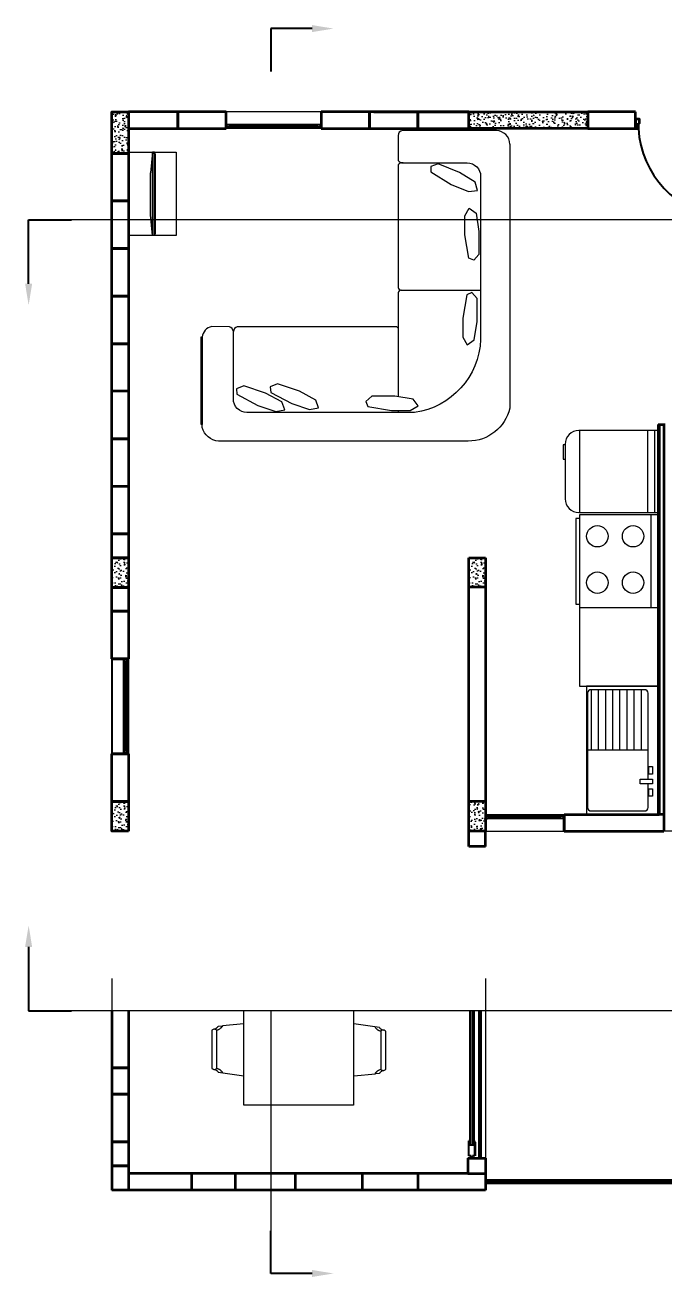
# Model space of a CAD drawing. Header units: inches. Extents: x 15 to 6535, y 214 to 4594.
# Drawn here: x 263.87 to 269.24, y 216.6 to 227.13 of the extents above; entities that cross this region are included whole.
import ezdxf
from ezdxf import colors
from ezdxf.entities.mleader import LeaderData, LeaderLine
from ezdxf.math import Vec2, Vec3

# ---------------------------------------------------------------- set-up
doc = ezdxf.new("R2010")
doc.units = ezdxf.units.IN
doc.header["$MEASUREMENT"] = 0
for name, color, linetype, lineweight in [('A-DOOR-FULL', 4, 'Continuous', 25), ('A-FLOR-FTPT', 6, 'Continuous', 70), ('A-FLOR-PATT', 8, 'Continuous', 18), ('A-FURN', 8, 'Continuous', 18), ('A-GLAZ-FULL', 4, 'Continuous', 18), ('A-WALL-FULL', 7, 'Continuous', 35), ('linee di sezione', 3, 'Continuous', 13)]:
    doc.layers.add(name, color=color, linetype=linetype, lineweight=lineweight)
for name, color, linetype in [('INFISSI_finissimi', 250, 'Continuous'), ('INFISSI_montanti', 30, 'Continuous'), ('INFISSI_vetro', 161, 'Continuous'), ('Layer1', 7, 'Continuous')]:
    doc.layers.add(name, color=color, linetype=linetype)
doc.styles.get("Standard").update_dxf_attribs({"font": 'Arial.ttf'})

msp = doc.modelspace()

# ---------------------------------------------------------------- hatches: boundary and pattern name
at = {"layer": 'A-FLOR-PATT'}
h = msp.add_hatch(dxfattribs=at)
h.set_pattern_fill('AR-CONC', color=256, scale=0.0005, angle=180, style=0)
h.set_pattern_definition([(230, (231.328964, 139.24836), (-0.091092334, 0.00796954), [0.009525, -0.104775]), (175, (231.32896, 139.24836), (0.01762141, -0.09552832), [0.00762, -0.08382]), (280.451, (231.32137, 139.24903), (-0.07347125, -0.08755834), [0.008095, -0.089045]), (226.1842, (231.32896, 139.22296), (-0.13553952, 0.02102116), [0.0142875, -0.1571625]), (276.6356, (231.31767, 139.22471), (-0.11870212, -0.12371278), [0.0121425, -0.1335675]), (171.184, (231.32896, 139.22296), (-0.1187023, -0.12371256), [0.01143, -0.12573]), (201, (231.316264, 139.22931), (-0.07580744, 0.05113276), [0.009525, -0.104775]), (146, (231.31626, 139.22931), (-0.03090101, -0.09209398), [0.00762, -0.08382]), (251.4514, (231.30995, 139.23357), (-0.106708245, -0.04096143), [0.008095, -0.089045]), (217.5, (231.328964, 139.248362), (-0.001544302, -0.04227752), [0, -0.082804, 0, -0.08509, 0, -0.0841375]), (187.5, (231.328964, 139.248362), (-0.033409831, -0.050090287), [0, -0.048514, 0, -0.080899, 0, -0.0320675]), (147.5, (231.357285, 139.248362), (-0.067795298, 0.002864372), [0, -0.03175, 0, -0.09906, 0, -0.131445]), (137.5, (231.369985, 139.24836), (-0.07406459, -0.012713246), [0, -0.041275, 0, -0.065786, 0, -0.093345])])
h.paths.add_polyline_path([(264.744, 226.399), (264.604, 226.399), (264.604, 226.049), (264.744, 226.049)])
h = msp.add_hatch(dxfattribs=at)
h.set_pattern_fill('AR-CONC', color=256, scale=0.0005, angle=180, style=0)
h.set_pattern_definition([(230, (249.338964, 139.24836), (-0.091092334, 0.00796954), [0.009525, -0.104775]), (175, (249.33896, 139.24836), (0.01762141, -0.09552832), [0.00762, -0.08382]), (280.451, (249.33137, 139.24903), (-0.07347125, -0.08755834), [0.008095, -0.089045]), (226.1842, (249.33896, 139.22296), (-0.13553952, 0.02102116), [0.0142875, -0.1571625]), (276.6356, (249.32767, 139.22471), (-0.11870212, -0.12371278), [0.0121425, -0.1335675]), (171.184, (249.33896, 139.22296), (-0.1187023, -0.12371256), [0.01143, -0.12573]), (201, (249.326264, 139.22931), (-0.07580744, 0.05113276), [0.009525, -0.104775]), (146, (249.32626, 139.22931), (-0.03090101, -0.09209398), [0.00762, -0.08382]), (251.4514, (249.31995, 139.23357), (-0.106708245, -0.04096143), [0.008095, -0.089045]), (217.5, (249.338964, 139.248362), (-0.001544302, -0.04227752), [0, -0.082804, 0, -0.08509, 0, -0.0841375]), (187.5, (249.338964, 139.248362), (-0.033409831, -0.050090287), [0, -0.048514, 0, -0.080899, 0, -0.0320675]), (147.5, (249.367285, 139.248362), (-0.067795298, 0.002864372), [0, -0.03175, 0, -0.09906, 0, -0.131445]), (137.5, (249.379985, 139.24836), (-0.07406459, -0.012713246), [0, -0.041275, 0, -0.065786, 0, -0.093345])])
h.paths.add_polyline_path([(268.604, 226.259), (268.604, 226.399), (267.604, 226.399), (267.604, 226.259)])
for points in [[(265.58, 226.296), (265.58, 226.293), (265.566, 226.293), (265.566, 226.272), (265.58, 226.272), (265.58, 226.269), (265.564, 226.269), (265.564, 226.296)], [(266.347, 226.296), (266.347, 226.293), (266.361, 226.293), (266.361, 226.272), (266.347, 226.272), (266.347, 226.269), (266.364, 226.269), (266.364, 226.296)], [(264.733, 221.783), (264.73, 221.783), (264.73, 221.797), (264.709, 221.797), (264.709, 221.783), (264.706, 221.783), (264.706, 221.799), (264.733, 221.799)], [(264.733, 221.016), (264.73, 221.016), (264.73, 221.002), (264.709, 221.002), (264.709, 221.016), (264.706, 221.016), (264.706, 220.999), (264.733, 220.999)], [(267.746, 220.477), (267.76, 220.477), (267.76, 220.479), (267.744, 220.479), (267.744, 220.453), (267.746, 220.453)], [(268.401, 220.477), (268.387, 220.477), (268.387, 220.479), (268.404, 220.479), (268.404, 220.453), (268.401, 220.453)]]:
    msp.add_hatch(color=256, dxfattribs=at).paths.add_polyline_path(points)
h = msp.add_hatch(dxfattribs=at)
h.set_pattern_fill('AR-CONC', color=256, scale=0.0005, angle=180, style=0)
h.set_pattern_definition([(230, (246.33307, 139.24836), (-0.091092334, 0.00796954), [0.009525, -0.104775]), (175, (246.33307, 139.24836), (0.01762141, -0.09552832), [0.00762, -0.08382]), (280.451, (246.32548, 139.24903), (-0.07347125, -0.08755834), [0.008095, -0.089045]), (226.1842, (246.33307, 139.22296), (-0.13553952, 0.02102116), [0.0142875, -0.1571625]), (276.6356, (246.32177, 139.22471), (-0.11870212, -0.12371278), [0.0121425, -0.1335675]), (171.184, (246.33307, 139.22296), (-0.1187023, -0.12371256), [0.01143, -0.12573]), (201, (246.32037, 139.22931), (-0.07580744, 0.05113276), [0.009525, -0.104775]), (146, (246.32037, 139.22931), (-0.03090101, -0.09209398), [0.00762, -0.08382]), (251.4514, (246.31405, 139.23357), (-0.106708245, -0.04096143), [0.008095, -0.089045]), (217.5, (246.33307, 139.248362), (-0.001544302, -0.04227752), [0, -0.082804, 0, -0.08509, 0, -0.0841375]), (187.5, (246.33307, 139.248362), (-0.033409831, -0.050090287), [0, -0.048514, 0, -0.080899, 0, -0.0320675]), (147.5, (246.36139, 139.248362), (-0.067795298, 0.002864372), [0, -0.03175, 0, -0.09906, 0, -0.131445]), (137.5, (246.37409, 139.24836), (-0.07406459, -0.012713246), [0, -0.041275, 0, -0.065786, 0, -0.093345])])
h.paths.add_polyline_path([(264.603, 222.399), (264.743, 222.399), (264.743, 222.649), (264.603, 222.649)])
h = msp.add_hatch(dxfattribs=at)
h.set_pattern_fill('AR-CONC', color=256, scale=0.0005, angle=180, style=0)
h.set_pattern_definition([(230, (249.333964, 139.24836), (-0.091092334, 0.00796954), [0.009525, -0.104775]), (175, (249.33396, 139.24836), (0.01762141, -0.09552832), [0.00762, -0.08382]), (280.451, (249.32637, 139.24903), (-0.07347125, -0.08755834), [0.008095, -0.089045]), (226.1842, (249.33396, 139.22296), (-0.13553952, 0.02102116), [0.0142875, -0.1571625]), (276.6356, (249.32267, 139.22471), (-0.11870212, -0.12371278), [0.0121425, -0.1335675]), (171.184, (249.33396, 139.22296), (-0.1187023, -0.12371256), [0.01143, -0.12573]), (201, (249.321264, 139.22931), (-0.07580744, 0.05113276), [0.009525, -0.104775]), (146, (249.32126, 139.22931), (-0.03090101, -0.09209398), [0.00762, -0.08382]), (251.4514, (249.31495, 139.23357), (-0.106708245, -0.04096143), [0.008095, -0.089045]), (217.5, (249.333964, 139.248362), (-0.001544302, -0.04227752), [0, -0.082804, 0, -0.08509, 0, -0.0841375]), (187.5, (249.333964, 139.248362), (-0.033409831, -0.050090287), [0, -0.048514, 0, -0.080899, 0, -0.0320675]), (147.5, (249.362285, 139.248362), (-0.067795298, 0.002864372), [0, -0.03175, 0, -0.09906, 0, -0.131445]), (137.5, (249.374985, 139.24836), (-0.07406459, -0.012713246), [0, -0.041275, 0, -0.065786, 0, -0.093345])])
h.paths.add_polyline_path([(267.604, 222.399), (267.744, 222.399), (267.744, 222.649), (267.604, 222.649)])
h = msp.add_hatch(dxfattribs=at)
h.set_pattern_fill('AR-CONC', color=256, scale=0.0005, angle=180, style=0)
h.set_pattern_definition([(230, (246.333964, 137.19836), (-0.091092334, 0.00796954), [0.009525, -0.104775]), (175, (246.33396, 137.19836), (0.01762141, -0.09552832), [0.00762, -0.08382]), (280.451, (246.32637, 137.19903), (-0.07347125, -0.08755834), [0.008095, -0.089045]), (226.1842, (246.33396, 137.17296), (-0.13553952, 0.02102116), [0.0142875, -0.1571625]), (276.6356, (246.32267, 137.17471), (-0.11870212, -0.12371278), [0.0121425, -0.1335675]), (171.184, (246.33396, 137.17296), (-0.1187023, -0.12371256), [0.01143, -0.12573]), (201, (246.321264, 137.17931), (-0.07580744, 0.05113276), [0.009525, -0.104775]), (146, (246.32126, 137.17931), (-0.03090101, -0.09209398), [0.00762, -0.08382]), (251.4514, (246.31495, 137.18357), (-0.106708245, -0.04096143), [0.008095, -0.089045]), (217.5, (246.333964, 137.198362), (-0.001544302, -0.04227752), [0, -0.082804, 0, -0.08509, 0, -0.0841375]), (187.5, (246.333964, 137.198362), (-0.033409831, -0.050090287), [0, -0.048514, 0, -0.080899, 0, -0.0320675]), (147.5, (246.362285, 137.198362), (-0.067795298, 0.002864372), [0, -0.03175, 0, -0.09906, 0, -0.131445]), (137.5, (246.374985, 137.19836), (-0.07406459, -0.012713246), [0, -0.041275, 0, -0.065786, 0, -0.093345])])
h.paths.add_polyline_path([(264.604, 220.349), (264.744, 220.349), (264.744, 220.599), (264.604, 220.599)])
h = msp.add_hatch(dxfattribs=at)
h.set_pattern_fill('AR-CONC', color=256, scale=0.0005, angle=180, style=0)
h.set_pattern_definition([(230, (249.333964, 139.24836), (-0.091092334, 0.00796954), [0.009525, -0.104775]), (175, (249.33396, 139.24836), (0.01762141, -0.09552832), [0.00762, -0.08382]), (280.451, (249.32637, 139.24903), (-0.07347125, -0.08755834), [0.008095, -0.089045]), (226.1842, (249.33396, 139.22296), (-0.13553952, 0.02102116), [0.0142875, -0.1571625]), (276.6356, (249.32267, 139.22471), (-0.11870212, -0.12371278), [0.0121425, -0.1335675]), (171.184, (249.33396, 139.22296), (-0.1187023, -0.12371256), [0.01143, -0.12573]), (201, (249.321264, 139.22931), (-0.07580744, 0.05113276), [0.009525, -0.104775]), (146, (249.32126, 139.22931), (-0.03090101, -0.09209398), [0.00762, -0.08382]), (251.4514, (249.31495, 139.23357), (-0.10670825, -0.04096143), [0.008095, -0.089045]), (217.5, (249.333964, 139.248362), (-0.001544302, -0.04227752), [0, -0.082804, 0, -0.08509, 0, -0.0841375]), (187.5, (249.333964, 139.248362), (-0.033409831, -0.050090287), [0, -0.048514, 0, -0.080899, 0, -0.0320675]), (147.5, (249.362285, 139.248362), (-0.067795298, 0.002864372), [0, -0.03175, 0, -0.09906, 0, -0.131445]), (137.5, (249.374985, 139.24836), (-0.07406459, -0.012713246), [0, -0.041275, 0, -0.065786, 0, -0.093345])])
h.paths.add_polyline_path([(267.604, 220.349), (267.744, 220.349), (267.744, 220.599), (267.604, 220.599)])

# ---------------------------------------------------------------- linework, layer by layer
for p, q in [((267.604, 217.732), (267.604, 217.744)), ((267.611, 217.744), (267.604, 217.744)), ((267.611, 217.712), (267.611, 217.744)), ((267.646, 217.712), (267.646, 217.744)), ((267.646, 217.744), (267.654, 217.744)), ((267.654, 217.732), (267.654, 217.744)), ((267.622, 217.618), (267.604, 217.618)), ((267.635, 217.618), (267.635, 217.598)), ((267.654, 217.618), (267.635, 217.618))]:
    msp.add_line(p, q)
at = {"layer": 'A-DOOR-FULL'}
msp.add_arc((269.826, 226.302), 0.798, 183.0933, 263.3637, dxfattribs=at)
at = {"layer": 'A-FLOR-FTPT'}
msp.add_line((273.674, 217.399), (267.744, 217.399), dxfattribs=at)
at = {"layer": 'A-FURN'}
for p, q in [((266.364, 226.399), (265.564, 226.399)), ((266.364, 226.259), (265.564, 226.259)), ((267.009, 226.199), (267.009, 225.989)), ((267.835, 226.241), (267.046, 226.241)), ((264.944, 226.059), (264.929, 225.886)), ((264.963, 226.059), (264.944, 226.059)), ((264.944, 225.359), (264.944, 226.059)), ((264.958, 225.359), (264.958, 226.059)), ((264.969, 226.02), (264.958, 226.02)), ((264.969, 225.398), (264.969, 226.02)), ((267.041, 225.97), (267.59, 225.97)), ((264.929, 225.532), (264.929, 225.886)), ((264.944, 225.359), (264.929, 225.532)), ((264.963, 225.359), (264.944, 225.359)), ((264.969, 225.398), (264.958, 225.398)), ((267.01, 223.888), (267.01, 223.87)), ((269.193, 223.029), (269.193, 223.719)), ((269.194, 223.009), (269.194, 222.229)), ((269.194, 221.569), (269.194, 222.229)), ((269.194, 221.569), (269.194, 220.489)), ((267.744, 220.489), (268.404, 220.489)), ((267.744, 220.349), (268.404, 220.349)), ((265.497, 218.709), (265.532, 218.712)), ((265.497, 218.709), (265.497, 218.709)), ((265.713, 218.728), (265.532, 218.712)), ((266.853, 218.698), (266.636, 218.728)), ((266.853, 218.698), (266.853, 218.698)), ((265.443, 218.674), (265.443, 218.354)), ((265.467, 218.685), (265.461, 218.684)), ((265.468, 218.684), (265.461, 218.684)), ((265.475, 218.682), (265.468, 218.684)), ((265.487, 218.674), (265.481, 218.679)), ((265.487, 218.354), (265.487, 218.674)), ((266.868, 218.671), (266.863, 218.666)), ((266.863, 218.666), (266.863, 218.346)), ((266.874, 218.674), (266.868, 218.671)), ((266.881, 218.676), (266.874, 218.674)), ((266.907, 218.346), (266.907, 218.666)), ((265.468, 218.344), (265.475, 218.346)), ((265.475, 218.346), (265.481, 218.349)), ((265.481, 218.349), (265.487, 218.354)), ((265.497, 218.322), (265.497, 218.322)), ((265.497, 218.322), (265.713, 218.292)), ((266.636, 218.292), (266.818, 218.308)), ((266.853, 218.311), (266.818, 218.308)), ((266.853, 218.311), (266.853, 218.311)), ((266.863, 218.346), (266.868, 218.341)), ((266.874, 218.338), (266.881, 218.336)), ((266.881, 218.336), (266.888, 218.336)), ((266.883, 218.335), (266.888, 218.336))]:
    msp.add_line(p, q, dxfattribs=at)
at = {"layer": 'A-FURN', "ltscale": 0.04}
msp.add_line((267.754, 226.399), (267.804, 226.399), dxfattribs=at)
at = {"layer": 'A-FURN', "ltscale": 1.5}
msp.add_line((269.744, 220.349), (269.244, 220.349), dxfattribs=at)
at = {"layer": 'A-FURN'}
for points in [[(267.825, 226.259), (267.825, 226.241), (267.095, 226.241), (267.095, 226.259)], [(265.144, 226.059), (265.144, 225.359), (264.744, 225.359), (264.744, 226.059)], [(265.363, 224.506), (265.363, 223.77), (265.353, 223.77), (265.353, 224.506)], [(269.117, 220.892), (269.148, 220.892), (269.148, 220.829), (269.117, 220.829)], [(269.044, 220.787), (269.148, 220.787), (269.148, 220.746), (269.044, 220.746)], [(269.117, 220.704), (269.148, 220.704), (269.148, 220.642), (269.117, 220.642)]]:
    msp.add_lwpolyline(points, close=True, dxfattribs=at)
for points in [[(267.948, 226.127), (267.948, 223.906, -0.34476), (267.599, 223.629), (265.5, 223.629, -0.319234), (265.363, 223.744), (265.363, 224.506)], [(267.59, 225.97, -0.414214), (267.703, 225.857), (267.703, 224.485, -0.362673), (267.148, 223.87), (265.738, 223.87, -0.414214), (265.625, 223.984), (265.625, 224.55, 0.300115), (265.591, 224.591), (265.443, 224.594, 0.329904), (265.363, 224.503)], [(267.009, 225.952), (267.009, 224.921, 0.343088), (267.035, 224.899), (267.703, 224.899)], [(267.035, 224.899, 0.342193), (267.009, 224.877), (267.01, 224.002)], [(267.009, 224.58, 0.140108), (266.999, 224.591), (265.658, 224.591, 0.300115), (265.625, 224.55)], [(268.534, 223.719), (268.528, 223.719, 0.414214), (268.414, 223.605), (268.414, 223.143, 0.414214), (268.528, 223.029), (268.534, 223.029)], [(269.111, 220.787), (269.111, 221.509, 0.414214), (269.081, 221.539), (268.631, 221.539, 0.414214), (268.601, 221.509), (268.601, 220.549, 0.414214), (268.631, 220.519), (269.081, 220.519, 0.414214), (269.111, 220.549), (269.111, 220.746)]]:
    msp.add_lwpolyline(points, format="xyb", dxfattribs=at)
for points in [[(267.454, 225.789), (267.601, 225.728), (267.676, 225.738), (267.657, 225.806), (267.525, 225.889), (267.346, 225.962), (267.283, 225.94), (267.284, 225.894), (267.454, 225.789)], [(267.57, 225.365), (267.57, 225.524), (267.607, 225.59), (267.664, 225.547), (267.689, 225.393), (267.689, 225.199), (267.645, 225.15), (267.603, 225.168), (267.57, 225.365)], [(267.554, 224.663), (267.554, 224.504), (267.591, 224.438), (267.648, 224.481), (267.674, 224.635), (267.674, 224.828), (267.629, 224.878), (267.587, 224.859), (267.554, 224.663)], [(265.831, 223.929), (265.981, 223.878), (266.056, 223.892), (266.033, 223.959), (265.896, 224.033), (265.713, 224.095), (265.651, 224.069), (265.655, 224.023), (265.831, 223.929)], [(266.115, 223.945), (266.265, 223.894), (266.34, 223.908), (266.317, 223.975), (266.18, 224.049), (265.997, 224.111), (265.935, 224.085), (265.939, 224.039), (266.115, 223.945)], [(266.953, 223.888), (267.112, 223.888), (267.178, 223.925), (267.135, 223.981), (266.981, 224.007), (266.788, 224.007), (266.738, 223.963), (266.756, 223.92), (266.953, 223.888)], [(269.194, 223.719), (268.534, 223.719), (268.534, 223.029), (269.194, 223.029)], [(269.104, 223.719), (269.104, 223.029)], [(269.164, 223.719), (269.164, 223.029)], [(268.414, 223.599), (268.396, 223.599), (268.396, 223.479), (268.414, 223.479)], [(269.194, 223.009), (268.534, 223.009), (268.534, 222.229), (269.194, 222.229)], [(269.134, 223.009), (269.134, 222.229)], [(268.534, 222.979), (268.504, 222.979), (268.504, 222.259), (268.534, 222.259)], [(268.534, 222.229), (268.534, 221.569), (269.194, 221.569)], [(269.194, 221.569), (268.594, 221.569), (268.594, 220.489), (269.194, 220.489)], [(268.631, 221.539), (268.631, 221.029)], [(268.691, 221.539), (268.691, 221.029)], [(268.751, 221.539), (268.751, 221.029)], [(268.811, 221.539), (268.811, 221.029)], [(268.871, 221.539), (268.871, 221.029)], [(268.931, 221.539), (268.931, 221.029)], [(268.991, 221.539), (268.991, 221.029)], [(269.051, 221.539), (269.051, 221.029)], [(269.111, 221.029), (268.601, 221.029)], [(266.634, 218.839), (266.634, 218.044), (265.713, 218.044), (265.713, 218.839)], [(265.461, 218.684), (265.455, 218.682), (265.448, 218.679), (265.443, 218.674)], [(265.481, 218.679), (265.475, 218.682)], [(266.872, 218.681), (266.881, 218.678), (266.888, 218.676)], [(266.907, 218.666), (266.901, 218.671), (266.895, 218.674), (266.888, 218.676), (266.881, 218.676)], [(265.443, 218.354), (265.448, 218.349), (265.455, 218.346), (265.461, 218.344), (265.468, 218.344)], [(265.478, 218.339), (265.468, 218.342), (265.461, 218.344)], [(266.868, 218.341), (266.874, 218.338)], [(266.888, 218.336), (266.895, 218.338), (266.901, 218.341), (266.907, 218.346)]]:
    msp.add_lwpolyline(points, dxfattribs=at)
for centre in [(268.684, 222.829), (268.984, 222.829), (268.684, 222.439), (268.984, 222.439)]:
    msp.add_circle(centre, 0.09, dxfattribs=at)
for centre, radius, start, end in [((267.051, 226.199), 0.0425, 97.0799, 180), ((267.833, 226.126), 0.115, 0.4258, 88.9721), ((264.898, 226.03), 0.072, 352.1878, 24.0655), ((267.046, 226.016), 0.0457, 215.9615, 276.0393), ((267.046, 225.925), 0.0457, 83.9607, 144.0385), ((264.898, 225.389), 0.072, 335.9345, 7.8122)]:
    msp.add_arc(centre, radius, start, end, dxfattribs=at)
for points in [[(265.467, 218.685), (265.477, 218.689), (265.478, 218.69), (265.48, 218.691)], [(265.487, 218.697), (265.489, 218.698), (265.49, 218.699), (265.491, 218.7)], [(265.491, 218.7), (265.492, 218.701), (265.493, 218.702), (265.494, 218.703)], [(265.494, 218.703), (265.495, 218.704), (265.495, 218.705), (265.496, 218.706)], [(265.496, 218.706), (265.496, 218.707), (265.497, 218.708), (265.497, 218.709)], [(265.53, 218.706), (265.53, 218.705), (265.529, 218.704), (265.528, 218.703)], [(265.532, 218.709), (265.531, 218.708), (265.531, 218.707), (265.53, 218.706)], [(265.532, 218.712), (265.532, 218.711), (265.532, 218.71), (265.532, 218.709)], [(266.818, 218.7), (266.817, 218.701), (266.817, 218.702), (266.818, 218.703)], [(266.819, 218.696), (266.818, 218.698), (266.818, 218.699), (266.818, 218.7)], [(266.821, 218.693), (266.82, 218.694), (266.819, 218.695), (266.819, 218.696)], [(266.824, 218.69), (266.823, 218.691), (266.822, 218.692), (266.821, 218.693)], [(266.853, 218.698), (266.853, 218.697), (266.853, 218.696), (266.854, 218.695)], [(266.854, 218.695), (266.854, 218.694), (266.855, 218.693), (266.856, 218.692)], [(265.496, 218.677), (265.493, 218.676), (265.49, 218.675), (265.487, 218.674)], [(265.503, 218.68), (265.501, 218.679), (265.498, 218.678), (265.496, 218.677)], [(265.512, 218.687), (265.51, 218.684), (265.508, 218.682), (265.503, 218.68)], [(265.516, 218.69), (265.515, 218.689), (265.514, 218.688), (265.512, 218.687)], [(266.827, 218.687), (266.826, 218.688), (266.825, 218.689), (266.824, 218.69)], [(266.837, 218.678), (266.836, 218.679), (266.835, 218.68), (266.834, 218.681)], [(266.841, 218.675), (266.84, 218.676), (266.838, 218.677), (266.837, 218.678)], [(266.863, 218.666), (266.86, 218.667), (266.857, 218.668), (266.854, 218.669)], [(266.87, 218.682), (266.871, 218.681), (266.872, 218.681), (266.872, 218.681)], [(265.48, 218.338), (265.479, 218.339), (265.478, 218.339), (265.478, 218.339)], [(265.487, 218.354), (265.49, 218.353), (265.493, 218.352), (265.496, 218.351)], [(265.496, 218.325), (265.495, 218.326), (265.495, 218.327), (265.494, 218.328)], [(265.497, 218.322), (265.497, 218.323), (265.496, 218.324), (265.496, 218.325)], [(265.508, 218.345), (265.51, 218.344), (265.511, 218.343), (265.513, 218.342)], [(265.513, 218.342), (265.514, 218.341), (265.515, 218.34), (265.516, 218.339)], [(265.522, 218.333), (265.524, 218.331), (265.525, 218.33), (265.526, 218.329)], [(265.526, 218.329), (265.527, 218.328), (265.528, 218.327), (265.528, 218.326)], [(265.528, 218.326), (265.529, 218.325), (265.53, 218.324), (265.531, 218.323)], [(265.531, 218.323), (265.531, 218.322), (265.532, 218.321), (265.532, 218.32)], [(265.532, 218.32), (265.532, 218.319), (265.532, 218.318), (265.532, 218.317)], [(266.818, 218.311), (266.818, 218.312), (266.819, 218.313), (266.819, 218.314)], [(266.818, 218.308), (266.818, 218.309), (266.818, 218.31), (266.818, 218.311)], [(266.819, 218.314), (266.82, 218.315), (266.821, 218.316), (266.822, 218.317)], [(266.834, 218.33), (266.835, 218.331), (266.836, 218.332), (266.837, 218.333)], [(266.837, 218.333), (266.84, 218.335), (266.842, 218.338), (266.847, 218.34)], [(266.847, 218.34), (266.849, 218.341), (266.852, 218.342), (266.854, 218.343)], [(266.854, 218.314), (266.853, 218.313), (266.853, 218.312), (266.853, 218.311)], [(266.854, 218.343), (266.857, 218.344), (266.86, 218.345), (266.863, 218.346)], [(266.856, 218.317), (266.855, 218.316), (266.855, 218.315), (266.854, 218.314)], [(266.859, 218.32), (266.858, 218.319), (266.857, 218.318), (266.856, 218.317)], [(266.862, 218.323), (266.861, 218.322), (266.86, 218.321), (266.859, 218.32)], [(266.883, 218.335), (266.873, 218.33), (266.871, 218.329), (266.87, 218.328)]]:
    msp.add_open_spline(points, degree=3, dxfattribs=at)
for points, knots in [([(265.48, 218.691), (265.481, 218.692), (265.484, 218.694), (265.486, 218.696), (265.487, 218.697)], [-0.4999999, -0.4999999, -0.4999999, -0.4999999, -0.4166667, -0.3333333, -0.3333333, -0.3333333, -0.3333333]), ([(265.528, 218.703), (265.527, 218.702), (265.525, 218.699), (265.522, 218.696), (265.519, 218.693), (265.517, 218.691), (265.516, 218.69)], [-0.75, -0.75, -0.75, -0.75, -0.6666667, -0.5833333, -0.5, -0.4166668, -0.4166668, -0.4166668, -0.4166668]), ([(266.856, 218.692), (266.858, 218.691), (266.861, 218.688), (266.866, 218.684), (266.869, 218.683), (266.87, 218.682)], [-0.8333326, -0.8333326, -0.8333326, -0.8333326, -0.6666667, -0.5833333, -0.5000001, -0.5000001, -0.5000001, -0.5000001]), ([(266.834, 218.681), (266.833, 218.682), (266.831, 218.684), (266.828, 218.686), (266.827, 218.687)], [0.416667, 0.416667, 0.416667, 0.416667, 0.5, 0.5833333, 0.5833333, 0.5833333, 0.5833333]), ([(266.854, 218.669), (266.851, 218.67), (266.846, 218.672), (266.843, 218.674), (266.841, 218.675)], [0.0833336, 0.0833336, 0.0833336, 0.0833336, 0.1666667, 0.2499995, 0.2499995, 0.2499995, 0.2499995]), ([(265.494, 218.328), (265.492, 218.329), (265.489, 218.332), (265.484, 218.335), (265.481, 218.337), (265.48, 218.338)], [-0.8333326, -0.8333326, -0.8333326, -0.8333326, -0.6666667, -0.5833333, -0.5000001, -0.5000001, -0.5000001, -0.5000001]), ([(265.496, 218.351), (265.499, 218.35), (265.503, 218.348), (265.507, 218.346), (265.508, 218.345)], [0.0833336, 0.0833336, 0.0833336, 0.0833336, 0.1666667, 0.2499995, 0.2499995, 0.2499995, 0.2499995]), ([(265.516, 218.339), (265.517, 218.338), (265.519, 218.336), (265.521, 218.334), (265.522, 218.333)], [0.416667, 0.416667, 0.416667, 0.416667, 0.5, 0.5833333, 0.5833333, 0.5833333, 0.5833333]), ([(266.822, 218.317), (266.822, 218.318), (266.824, 218.32), (266.826, 218.323), (266.828, 218.324)], [-0.75, -0.75, -0.75, -0.75, -0.6666667, -0.5833334, -0.5833334, -0.5833334, -0.5833334]), ([(266.828, 218.324), (266.829, 218.325), (266.831, 218.327), (266.833, 218.329), (266.834, 218.33)], [-0.5833333, -0.5833333, -0.5833333, -0.5833333, -0.5, -0.4166668, -0.4166668, -0.4166668, -0.4166668]), ([(266.87, 218.328), (266.869, 218.327), (266.866, 218.325), (266.863, 218.324), (266.862, 218.323)], [-0.4999999, -0.4999999, -0.4999999, -0.4999999, -0.4166667, -0.3333333, -0.3333333, -0.3333333, -0.3333333])]:
    msp.add_open_spline(points, degree=3, knots=knots, dxfattribs=at)
at = {"layer": 'A-GLAZ-FULL'}
for p, q in [((265.564, 226.296), (266.364, 226.296)), ((265.566, 226.293), (265.566, 226.272)), ((265.58, 226.293), (265.566, 226.293)), ((265.57, 226.289), (265.599, 226.289)), ((265.57, 226.289), (265.57, 226.276)), ((265.57, 226.276), (265.599, 226.276)), ((265.58, 226.296), (265.58, 226.293)), ((265.589, 226.285), (266.332, 226.285)), ((265.589, 226.285), (265.589, 226.28)), ((265.589, 226.28), (266.332, 226.28)), ((265.599, 226.289), (265.599, 226.285)), ((265.599, 226.28), (265.599, 226.276)), ((266.351, 226.289), (266.322, 226.289)), ((266.322, 226.289), (266.322, 226.285)), ((266.322, 226.28), (266.322, 226.276)), ((266.351, 226.276), (266.322, 226.276)), ((266.332, 226.28), (266.332, 226.285)), ((266.351, 226.289), (266.351, 226.276)), ((265.564, 226.269), (266.364, 226.269)), ((265.58, 226.269), (265.564, 226.269)), ((265.58, 226.272), (265.58, 226.269)), ((266.364, 226.269), (265.58, 226.269)), ((264.706, 221.799), (264.706, 220.999)), ((264.706, 220.999), (264.706, 221.783)), ((264.709, 221.783), (264.706, 221.783)), ((264.713, 221.793), (264.713, 221.763)), ((264.717, 221.763), (264.713, 221.763)), ((264.717, 221.773), (264.717, 221.031)), ((264.722, 221.773), (264.717, 221.773)), ((264.722, 221.773), (264.722, 221.031)), ((264.726, 221.763), (264.722, 221.763)), ((264.726, 221.793), (264.726, 221.763)), ((264.73, 221.783), (264.73, 221.797)), ((264.733, 221.783), (264.73, 221.783)), ((264.733, 221.799), (264.733, 220.999)), ((264.713, 221.012), (264.713, 221.041)), ((264.717, 221.041), (264.713, 221.041)), ((264.726, 221.012), (264.713, 221.012)), ((264.717, 221.031), (264.722, 221.031)), ((264.726, 221.041), (264.722, 221.041)), ((264.726, 221.012), (264.726, 221.041)), ((267.744, 220.479), (267.76, 220.479)), ((267.744, 220.473), (268.364, 220.473)), ((267.744, 220.453), (267.76, 220.453)), ((267.76, 220.477), (267.746, 220.477)), ((267.746, 220.453), (267.746, 220.477)), ((267.746, 220.477), (267.746, 220.453)), ((267.76, 220.477), (267.746, 220.477)), ((267.754, 220.473), (267.779, 220.473)), ((267.754, 220.473), (267.754, 220.459)), ((267.754, 220.459), (267.779, 220.459)), ((267.76, 220.477), (267.76, 220.479)), ((267.76, 220.479), (267.76, 220.477)), ((267.76, 220.479), (268.387, 220.479)), ((268.387, 220.453), (267.76, 220.453)), ((267.769, 220.469), (268.374, 220.469)), ((267.769, 220.469), (267.769, 220.464)), ((267.769, 220.464), (268.374, 220.464)), ((267.779, 220.473), (267.779, 220.469)), ((267.779, 220.464), (267.779, 220.459)), ((268.393, 220.473), (268.364, 220.473)), ((268.364, 220.473), (268.364, 220.469)), ((268.364, 220.464), (268.364, 220.459)), ((268.393, 220.459), (268.364, 220.459)), ((268.374, 220.464), (268.374, 220.469)), ((268.387, 220.477), (268.387, 220.479)), ((268.404, 220.479), (268.387, 220.479)), ((268.387, 220.477), (268.401, 220.477)), ((268.404, 220.453), (268.387, 220.453)), ((268.393, 220.473), (268.393, 220.459)), ((268.401, 220.453), (268.401, 220.477))]:
    msp.add_line(p, q, dxfattribs=at)
at = {"layer": 'A-WALL-FULL'}
for p, q in [((265.159, 226.399), (264.744, 226.399)), ((265.159, 226.259), (265.159, 226.399)), ((265.564, 226.399), (265.159, 226.399)), ((265.159, 226.399), (265.159, 226.259)), ((265.564, 226.259), (265.564, 226.399)), ((266.769, 226.399), (266.364, 226.399)), ((266.364, 226.399), (266.364, 226.259)), ((266.769, 226.259), (266.769, 226.399)), ((267.174, 226.399), (266.769, 226.399)), ((266.769, 226.399), (266.769, 226.259)), ((267.174, 226.259), (267.174, 226.399)), ((267.604, 226.399), (267.174, 226.399)), ((267.174, 226.399), (267.174, 226.259)), ((264.744, 226.259), (265.159, 226.259)), ((265.159, 226.259), (265.564, 226.259)), ((266.364, 226.259), (267.825, 226.259)), ((267.174, 226.259), (267.604, 226.259)), ((264.604, 225.649), (264.604, 226.049)), ((264.604, 226.049), (264.744, 226.049)), ((264.744, 226.049), (264.744, 225.649)), ((264.604, 225.249), (264.604, 225.649)), ((264.604, 225.649), (264.744, 225.649)), ((264.744, 225.649), (264.604, 225.649)), ((264.744, 225.649), (264.744, 225.249)), ((264.604, 224.849), (264.604, 225.249)), ((264.604, 225.249), (264.744, 225.249)), ((264.744, 225.249), (264.604, 225.249)), ((264.744, 225.249), (264.744, 224.849)), ((264.604, 224.449), (264.604, 224.849)), ((264.604, 224.849), (264.744, 224.849)), ((264.744, 224.849), (264.604, 224.849)), ((264.744, 224.849), (264.744, 224.449)), ((264.604, 224.049), (264.604, 224.449)), ((264.604, 224.449), (264.744, 224.449)), ((264.744, 224.449), (264.604, 224.449)), ((264.744, 224.449), (264.744, 224.049)), ((264.604, 223.649), (264.604, 224.049)), ((264.604, 223.649), (264.604, 224.049)), ((264.744, 224.049), (264.604, 224.049)), ((264.744, 224.049), (264.744, 223.649)), ((264.744, 224.049), (264.744, 223.649)), ((269.194, 223.769), (269.254, 223.769)), ((269.194, 223.769), (269.194, 220.489)), ((269.204, 223.769), (269.204, 220.489)), ((269.244, 223.769), (269.244, 220.349)), ((264.744, 223.649), (264.604, 223.649)), ((264.604, 223.649), (264.744, 223.649)), ((264.604, 223.249), (264.604, 223.649)), ((264.744, 223.649), (264.604, 223.649)), ((264.604, 223.649), (264.744, 223.649)), ((264.604, 223.249), (264.604, 223.649)), ((264.744, 223.649), (264.744, 223.249)), ((264.744, 223.649), (264.744, 223.249)), ((264.604, 222.849), (264.604, 223.249)), ((264.744, 223.249), (264.604, 223.249)), ((264.744, 223.249), (264.744, 222.849)), ((264.604, 222.649), (264.604, 222.849)), ((264.604, 222.849), (264.744, 222.849)), ((264.744, 222.849), (264.604, 222.849)), ((264.744, 222.849), (264.744, 222.649)), ((264.744, 222.649), (264.604, 222.649)), ((267.604, 220.599), (267.604, 222.649)), ((267.604, 222.649), (267.744, 222.649)), ((267.744, 222.649), (267.744, 220.599)), ((264.603, 222.399), (264.743, 222.399)), ((264.603, 222.199), (264.603, 222.399)), ((264.743, 222.399), (264.743, 222.199)), ((267.744, 222.401), (267.604, 222.401)), ((264.603, 222.199), (264.743, 222.199)), ((264.603, 221.799), (264.603, 222.199)), ((264.743, 222.199), (264.603, 222.199)), ((264.603, 222.199), (264.743, 222.199)), ((264.603, 221.799), (264.603, 222.199)), ((264.743, 222.199), (264.743, 221.799)), ((264.743, 222.199), (264.743, 221.799)), ((264.603, 221.799), (264.743, 221.799)), ((264.743, 221.799), (264.603, 221.799)), ((264.743, 221.799), (264.603, 221.799)), ((264.603, 221.799), (264.743, 221.799)), ((264.743, 221.799), (264.603, 221.799)), ((264.706, 221.399), (264.706, 221.799)), ((264.706, 220.999), (264.706, 221.399)), ((264.603, 220.999), (264.743, 220.999)), ((264.743, 220.999), (264.603, 220.999)), ((264.743, 220.999), (264.603, 220.999)), ((264.603, 220.999), (264.743, 220.999)), ((264.603, 220.599), (264.603, 220.999)), ((264.743, 220.999), (264.603, 220.999)), ((264.603, 220.599), (264.603, 220.999)), ((264.743, 220.999), (264.743, 220.599)), ((264.743, 220.999), (264.743, 220.599)), ((264.743, 220.599), (264.603, 220.599)), ((267.744, 220.599), (267.604, 220.599)), ((267.604, 220.349), (267.604, 220.599)), ((267.744, 220.599), (267.744, 220.349)), ((268.404, 220.349), (268.404, 220.489)), ((268.404, 220.489), (268.404, 220.349)), ((268.404, 220.489), (269.204, 220.489)), ((269.244, 220.489), (269.204, 220.489)), ((267.744, 220.349), (267.604, 220.349)), ((267.604, 220.221), (267.604, 220.349)), ((267.744, 220.221), (267.744, 220.349)), ((268.404, 220.349), (269.244, 220.349)), ((267.744, 220.221), (267.604, 220.221)), ((264.604, 218.839), (264.604, 217.329)), ((264.744, 218.839), (264.744, 217.469)), ((264.603, 218.358), (264.743, 218.358)), ((264.743, 218.358), (264.603, 218.358)), ((264.603, 218.358), (264.743, 218.358)), ((264.603, 218.136), (264.743, 218.136)), ((264.743, 218.136), (264.603, 218.136)), ((264.603, 218.136), (264.743, 218.136)), ((264.603, 217.736), (264.743, 217.736)), ((264.743, 217.736), (264.603, 217.736)), ((264.603, 217.736), (264.743, 217.736)), ((264.603, 217.533), (264.743, 217.533)), ((264.743, 217.533), (264.603, 217.533)), ((264.603, 217.533), (264.743, 217.533)), ((267.596, 217.598), (267.744, 217.598)), ((267.596, 217.598), (267.596, 217.469)), ((267.744, 217.598), (267.744, 217.329)), ((267.596, 217.469), (264.744, 217.469)), ((264.744, 217.469), (264.744, 217.329)), ((265.274, 217.469), (265.274, 217.329)), ((265.64, 217.469), (265.64, 217.329)), ((266.146, 217.329), (266.146, 217.469)), ((266.709, 217.329), (266.709, 217.469)), ((267.174, 217.469), (267.174, 217.33)), ((267.596, 217.469), (267.744, 217.469)), ((267.744, 217.329), (264.604, 217.329))]:
    msp.add_line(p, q, dxfattribs=at)
at = {"layer": 'A-WALL-FULL', "ltscale": 0.8}
msp.add_line((266.804, 226.399), (267.604, 226.399), dxfattribs=at)
at = {"layer": 'A-WALL-FULL', "color": 7}
for p, q in [((267.654, 217.732), (267.654, 217.618)), ((267.622, 217.618), (267.622, 217.598))]:
    msp.add_line(p, q, dxfattribs=at)
at = {"layer": 'A-WALL-FULL'}
for points in [[(264.744, 226.049), (264.604, 226.049), (264.604, 226.399), (264.744, 226.399)], [(268.604, 226.259), (267.604, 226.259), (267.604, 226.399), (268.604, 226.399)], [(269.004, 226.399), (268.604, 226.399), (268.604, 226.259), (269.004, 226.259)], [(264.743, 222.399), (264.603, 222.399), (264.603, 222.649), (264.743, 222.649)], [(264.744, 220.349), (264.604, 220.349), (264.604, 220.599), (264.744, 220.599)]]:
    msp.add_lwpolyline(points, close=True, dxfattribs=at)
for points in [[(269.029, 226.304), (269.039, 226.304), (269.039, 226.336), (269.004, 226.336), (269.004, 226.304)], [(269.004, 226.304), (269.004, 226.304), (269.004, 226.259), (269.029, 226.259), (269.029, 226.304)], [(269.004, 226.304), (269.004, 226.304), (269.004, 226.259), (269.029, 226.259), (269.029, 226.304)]]:
    msp.add_lwpolyline(points, dxfattribs=at)
at = {"layer": 'INFISSI_finissimi', "color": 7}
for p, q in [((267.69, 217.598), (267.69, 218.839)), ((267.699, 217.598), (267.699, 218.839)), ((267.706, 217.598), (267.706, 218.839))]:
    msp.add_line(p, q, dxfattribs=at)
at = {"layer": 'INFISSI_montanti', "color": 7}
for p, q in [((267.604, 217.618), (267.604, 217.732)), ((267.611, 217.712), (267.626, 217.712)), ((267.626, 217.712), (267.646, 217.712))]:
    msp.add_line(p, q, dxfattribs=at)
at = {"layer": 'INFISSI_vetro', "color": 4}
for p, q in [((267.611, 218.839), (267.611, 217.744)), ((267.617, 218.839), (267.617, 217.712)), ((267.639, 217.712), (267.639, 218.839)), ((267.646, 218.839), (267.646, 217.744))]:
    msp.add_line(p, q, dxfattribs=at)
at = {"layer": 'Layer1', "color": 251, "true_color": 0x636466}
for p, q in [((264.603, 221.799), (264.603, 220.999)), ((264.743, 220.999), (264.743, 221.799))]:
    msp.add_line(p, q, dxfattribs=at)
at = {"layer": 'Layer1', "color": 7}
msp.add_line((267.76, 220.478), (267.76, 220.479), dxfattribs=at)
at = {"layer": 'linee di sezione', "lineweight": 13}
for p, q in [((274.444, 225.49), (264.264, 225.49)), ((264.604, 219.109), (264.604, 217.329)), ((267.744, 219.109), (267.744, 217.329)), ((273.981, 218.839), (264.264, 218.839)), ((265.94, 218.839), (265.94, 216.989))]:
    msp.add_line(p, q, dxfattribs=at)

# ---------------------------------------------------------------- leaders
ml = msp.add_multileader_mtext('Standard', dxfattribs=at)
ml.set_content('', color=256)
ml.set_leader_properties()
ml.build(insert=Vec2(0, 0))
ml.multileader.update_dxf_attribs({"dogleg_length": 0.36, "arrow_head_size": 0.18})
ctx = ml.context
ctx.base_point, ctx.char_height, ctx.arrow_head_size, ctx.landing_gap_size, ctx.plane_origin, ctx.plane_x_axis, ctx.plane_y_axis = Vec3(265.94, 226.739), 0.18, 0.18, 0.09, Vec3(266.466, 227.099), Vec3(0, -1), Vec3(1, 0)
notes = []
notes.append((ctx, [(0, (1, 1, 0), (265.94, 227.099), (0, -1), 0.36, [(0, [(266.466, 227.099)], 0, [])])]))
ctx.mtext.insert, ctx.mtext.text_direction, ctx.mtext.rotation, ctx.mtext.flow_direction = Vec3(266.03, 226.649), Vec3(0, -1), 4.712389, 5
ml = msp.add_multileader_mtext('Standard', dxfattribs=at)
ml.set_content('', color=256)
ml.set_leader_properties()
ml.build(insert=Vec2(0, 0))
ml.multileader.update_dxf_attribs({"dogleg_length": 0.36, "arrow_head_size": 0.18})
ctx = ml.context
ctx.base_point, ctx.char_height, ctx.arrow_head_size, ctx.landing_gap_size, ctx.plane_origin, ctx.plane_x_axis, ctx.plane_y_axis = Vec3(264.444, 225.49), 0.18, 0.18, 0.09, Vec3(263.904, 224.773), Vec3(-1, 0), Vec3(0, -1)
ctx.text_align_type = 2
notes.append((ctx, [(0, (1, 1, 0), (263.904, 225.49), (1, 0), 0.36, [(0, [(263.904, 224.773)], 0, [])])]))
ctx.mtext.insert, ctx.mtext.text_direction, ctx.mtext.rotation, ctx.mtext.alignment, ctx.mtext.flow_direction = Vec3(264.354, 225.4), Vec3(-1, 0), 3.141593, 3, 5
ml = msp.add_multileader_mtext('Standard', dxfattribs=at)
ml.set_content('', color=256)
ml.set_leader_properties()
ml.build(insert=Vec2(0, 0))
ml.multileader.update_dxf_attribs({"dogleg_length": 0.36, "arrow_head_size": 0.18})
ctx = ml.context
ctx.base_point, ctx.char_height, ctx.arrow_head_size, ctx.landing_gap_size, ctx.plane_origin, ctx.plane_x_axis, ctx.plane_y_axis = Vec3(264.444, 218.839), 0.18, 0.18, 0.09, Vec3(263.904, 219.556), Vec3(-1, 0), Vec3(0, -1)
ctx.text_align_type = 2
notes.append((ctx, [(0, (1, 1, 0), (263.904, 218.839), (1, 0), 0.36, [(0, [(263.904, 219.556)], 0, [])])]))
ctx.mtext.insert, ctx.mtext.text_direction, ctx.mtext.rotation, ctx.mtext.alignment, ctx.mtext.flow_direction = Vec3(264.354, 218.749), Vec3(-1, 0), 3.141593, 3, 5
ml = msp.add_multileader_mtext('Standard', dxfattribs=at)
ml.set_content('', color=256)
ml.set_leader_properties()
ml.build(insert=Vec2(0, 0))
ml.multileader.update_dxf_attribs({"dogleg_length": 0.36, "arrow_head_size": 0.18})
ctx = ml.context
ctx.base_point, ctx.char_height, ctx.arrow_head_size, ctx.landing_gap_size, ctx.plane_origin, ctx.plane_x_axis, ctx.plane_y_axis = Vec3(265.94, 217.169), 0.18, 0.18, 0.09, Vec3(266.466, 216.629), Vec3(0, -1), Vec3(1, 0)
ctx.text_align_type = 2
notes.append((ctx, [(0, (1, 1, 0), (265.94, 216.629), (0, 1), 0.36, [(0, [(266.466, 216.629)], 0, [])])]))
ctx.mtext.insert, ctx.mtext.text_direction, ctx.mtext.rotation, ctx.mtext.alignment, ctx.mtext.flow_direction = Vec3(266.03, 217.079), Vec3(0, -1), 4.712389, 3, 5
for ctx, leaders in notes:
    for number, flags, end, landing, length, lines in leaders:
        leader = LeaderData()
        leader.index, (leader.has_last_leader_line, leader.has_dogleg_vector, leader.attachment_direction) = number, flags
        leader.last_leader_point, leader.dogleg_vector, leader.dogleg_length = Vec3(end), Vec3(landing), length
        for number, points, colour, breaks in lines:
            line = LeaderLine()
            line.index, line.vertices, line.color, line.breaks = number, Vec3.list(points), colors.encode_raw_color(colour), breaks
            leader.lines.append(line)
        ctx.leaders.append(leader)

doc.saveas('drawing.dxf')
